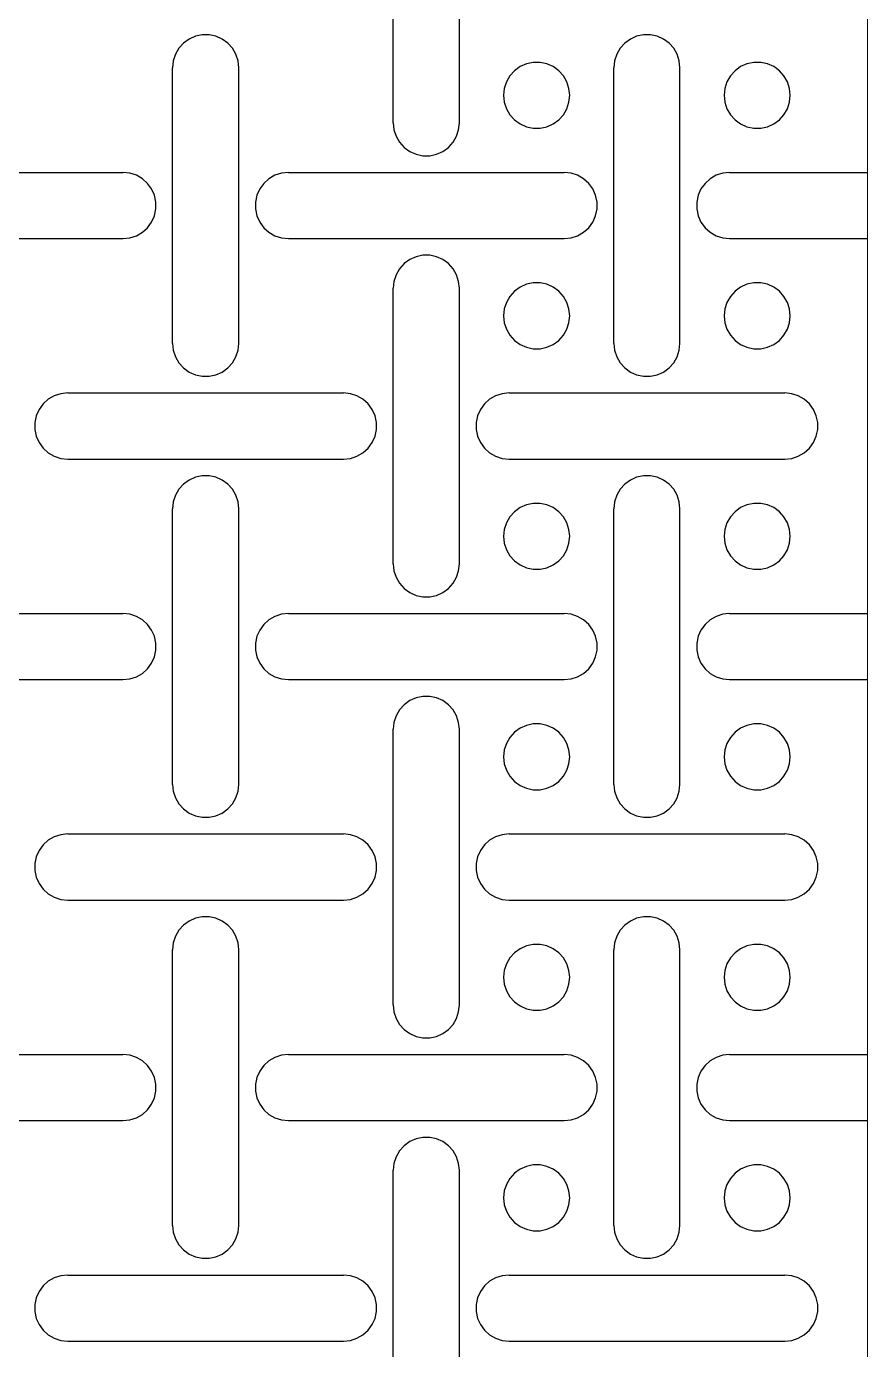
# Model space of a CAD drawing. Header units: metres. Extents: x 0 to 140, y -20 to 220.
# Drawn here: x 101.9 to 140, y 38.1 to 98.1 of the extents above; entities that cross this region are included whole.
import ezdxf

# ---------------------------------------------------------------- set-up
doc = ezdxf.new("R2010")
doc.units = ezdxf.units.M

msp = doc.modelspace()

# ---------------------------------------------------------------- linework, layer by layer
at = {"lineweight": 0}
msp.add_line((140, -20), (140, 220), dxfattribs=at)
for p, q in [((118.5, 93.75), (118.5, 106.25)), ((121.5, 93.75), (121.5, 106.25)), ((108.996, 97.365), (108.786, 97.132)), ((109.25, 97.549), (108.996, 97.365)), ((109.536, 97.677), (109.25, 97.549)), ((109.843, 97.742), (109.536, 97.677)), ((110.157, 97.742), (109.843, 97.742)), ((110.464, 97.677), (110.157, 97.742)), ((110.75, 97.549), (110.464, 97.677)), ((111.004, 97.365), (110.75, 97.549)), ((111.214, 97.132), (111.004, 97.365)), ((128.996, 97.365), (128.786, 97.132)), ((129.25, 97.549), (128.996, 97.365)), ((129.536, 97.677), (129.25, 97.549)), ((129.843, 97.742), (129.536, 97.677)), ((130.157, 97.742), (129.843, 97.742)), ((130.464, 97.677), (130.157, 97.742)), ((130.75, 97.549), (130.464, 97.677)), ((131.004, 97.365), (130.75, 97.549)), ((131.214, 97.132), (131.004, 97.365)), ((108.63, 96.86), (108.533, 96.562)), ((108.786, 97.132), (108.63, 96.86)), ((111.37, 96.86), (111.214, 97.132)), ((111.467, 96.562), (111.37, 96.86)), ((128.63, 96.86), (128.533, 96.562)), ((128.786, 97.132), (128.63, 96.86)), ((131.37, 96.86), (131.214, 97.132)), ((131.467, 96.562), (131.37, 96.86)), ((108.533, 96.562), (108.5, 96.25)), ((108.5, 83.75), (108.5, 96.25)), ((111.5, 96.25), (111.467, 96.562)), ((111.5, 83.75), (111.5, 96.25)), ((123.996, 96.115), (123.786, 95.882)), ((124.25, 96.299), (123.996, 96.115)), ((124.536, 96.427), (124.25, 96.299)), ((124.843, 96.492), (124.536, 96.427)), ((125.157, 96.492), (124.843, 96.492)), ((125.464, 96.427), (125.157, 96.492)), ((125.75, 96.299), (125.464, 96.427)), ((126.004, 96.115), (125.75, 96.299)), ((126.214, 95.882), (126.004, 96.115)), ((128.533, 96.562), (128.5, 96.25)), ((128.5, 83.75), (128.5, 96.25)), ((131.5, 96.25), (131.467, 96.562)), ((131.5, 83.75), (131.5, 96.25)), ((133.996, 96.115), (133.786, 95.882)), ((134.25, 96.299), (133.996, 96.115)), ((134.536, 96.427), (134.25, 96.299)), ((134.843, 96.492), (134.536, 96.427)), ((135.157, 96.492), (134.843, 96.492)), ((135.464, 96.427), (135.157, 96.492)), ((135.75, 96.299), (135.464, 96.427)), ((136.004, 96.115), (135.75, 96.299)), ((136.214, 95.882), (136.004, 96.115)), ((123.63, 95.61), (123.533, 95.312)), ((123.786, 95.882), (123.63, 95.61)), ((126.37, 95.61), (126.214, 95.882)), ((126.467, 95.312), (126.37, 95.61)), ((133.63, 95.61), (133.533, 95.312)), ((133.786, 95.882), (133.63, 95.61)), ((136.37, 95.61), (136.214, 95.882)), ((136.467, 95.312), (136.37, 95.61)), ((123.533, 95.312), (123.5, 95)), ((123.5, 95), (123.533, 94.688)), ((126.5, 95), (126.467, 95.312)), ((126.467, 94.688), (126.5, 95)), ((133.533, 95.312), (133.5, 95)), ((133.5, 95), (133.533, 94.688)), ((136.5, 95), (136.467, 95.312)), ((136.467, 94.688), (136.5, 95)), ((123.533, 94.688), (123.63, 94.39)), ((123.63, 94.39), (123.786, 94.118)), ((126.214, 94.118), (126.37, 94.39)), ((126.37, 94.39), (126.467, 94.688)), ((133.533, 94.688), (133.63, 94.39)), ((133.63, 94.39), (133.786, 94.118)), ((136.214, 94.118), (136.37, 94.39)), ((136.37, 94.39), (136.467, 94.688)), ((118.5, 93.75), (118.533, 93.438)), ((121.467, 93.438), (121.5, 93.75)), ((123.786, 94.118), (123.996, 93.885)), ((123.996, 93.885), (124.25, 93.701)), ((124.25, 93.701), (124.536, 93.573)), ((125.464, 93.573), (125.75, 93.701)), ((125.75, 93.701), (126.004, 93.885)), ((126.004, 93.885), (126.214, 94.118)), ((133.786, 94.118), (133.996, 93.885)), ((133.996, 93.885), (134.25, 93.701)), ((134.25, 93.701), (134.536, 93.573)), ((135.464, 93.573), (135.75, 93.701)), ((135.75, 93.701), (136.004, 93.885)), ((136.004, 93.885), (136.214, 94.118)), ((118.533, 93.438), (118.63, 93.14)), ((118.63, 93.14), (118.786, 92.868)), ((121.214, 92.868), (121.37, 93.14)), ((121.37, 93.14), (121.467, 93.438)), ((124.536, 93.573), (124.843, 93.508)), ((124.843, 93.508), (125.157, 93.508)), ((125.157, 93.508), (125.464, 93.573)), ((134.536, 93.573), (134.843, 93.508)), ((134.843, 93.508), (135.157, 93.508)), ((135.157, 93.508), (135.464, 93.573)), ((118.786, 92.868), (118.996, 92.635)), ((118.996, 92.635), (119.25, 92.451)), ((119.25, 92.451), (119.536, 92.323)), ((120.464, 92.323), (120.75, 92.451)), ((120.75, 92.451), (121.004, 92.635)), ((121.004, 92.635), (121.214, 92.868)), ((119.536, 92.323), (119.843, 92.258)), ((119.843, 92.258), (120.157, 92.258)), ((120.157, 92.258), (120.464, 92.323)), ((93.75, 91.5), (106.25, 91.5)), ((106.562, 91.467), (106.25, 91.5)), ((106.86, 91.37), (106.562, 91.467)), ((107.132, 91.214), (106.86, 91.37)), ((107.365, 91.004), (107.132, 91.214)), ((112.868, 91.214), (112.635, 91.004)), ((113.14, 91.37), (112.868, 91.214)), ((113.438, 91.467), (113.14, 91.37)), ((113.75, 91.5), (113.438, 91.467)), ((113.75, 91.5), (126.25, 91.5)), ((126.562, 91.467), (126.25, 91.5)), ((126.86, 91.37), (126.562, 91.467)), ((127.132, 91.214), (126.86, 91.37)), ((127.365, 91.004), (127.132, 91.214)), ((132.868, 91.214), (132.635, 91.004)), ((133.14, 91.37), (132.868, 91.214)), ((133.438, 91.467), (133.14, 91.37)), ((133.75, 91.5), (133.438, 91.467)), ((133.75, 91.5), (140, 91.5)), ((107.549, 90.75), (107.365, 91.004)), ((107.677, 90.464), (107.549, 90.75)), ((112.451, 90.75), (112.323, 90.464)), ((112.635, 91.004), (112.451, 90.75)), ((127.549, 90.75), (127.365, 91.004)), ((127.677, 90.464), (127.549, 90.75)), ((132.451, 90.75), (132.323, 90.464)), ((132.635, 91.004), (132.451, 90.75)), ((107.742, 90.157), (107.677, 90.464)), ((107.742, 89.843), (107.742, 90.157)), ((112.323, 90.464), (112.258, 90.157)), ((112.258, 90.157), (112.258, 89.843)), ((127.742, 90.157), (127.677, 90.464)), ((127.742, 89.843), (127.742, 90.157)), ((132.323, 90.464), (132.258, 90.157)), ((132.258, 90.157), (132.258, 89.843)), ((107.549, 89.25), (107.677, 89.536)), ((107.677, 89.536), (107.742, 89.843)), ((112.258, 89.843), (112.323, 89.536)), ((112.323, 89.536), (112.451, 89.25)), ((127.549, 89.25), (127.677, 89.536)), ((127.677, 89.536), (127.742, 89.843)), ((132.258, 89.843), (132.323, 89.536)), ((132.323, 89.536), (132.451, 89.25)), ((107.132, 88.786), (107.365, 88.996)), ((107.365, 88.996), (107.549, 89.25)), ((112.451, 89.25), (112.635, 88.996)), ((112.635, 88.996), (112.868, 88.786)), ((127.132, 88.786), (127.365, 88.996)), ((127.365, 88.996), (127.549, 89.25)), ((132.451, 89.25), (132.635, 88.996)), ((132.635, 88.996), (132.868, 88.786)), ((93.75, 88.5), (106.25, 88.5)), ((106.25, 88.5), (106.562, 88.533)), ((106.562, 88.533), (106.86, 88.63)), ((106.86, 88.63), (107.132, 88.786)), ((112.868, 88.786), (113.14, 88.63)), ((113.14, 88.63), (113.438, 88.533)), ((113.438, 88.533), (113.75, 88.5)), ((113.75, 88.5), (126.25, 88.5)), ((126.25, 88.5), (126.562, 88.533)), ((126.562, 88.533), (126.86, 88.63)), ((126.86, 88.63), (127.132, 88.786)), ((132.868, 88.786), (133.14, 88.63)), ((133.14, 88.63), (133.438, 88.533)), ((133.438, 88.533), (133.75, 88.5)), ((133.75, 88.5), (140, 88.5)), ((119.536, 87.677), (119.25, 87.549)), ((119.843, 87.742), (119.536, 87.677)), ((120.157, 87.742), (119.843, 87.742)), ((120.464, 87.677), (120.157, 87.742)), ((120.75, 87.549), (120.464, 87.677)), ((118.786, 87.132), (118.63, 86.86)), ((118.996, 87.365), (118.786, 87.132)), ((119.25, 87.549), (118.996, 87.365)), ((121.004, 87.365), (120.75, 87.549)), ((121.214, 87.132), (121.004, 87.365)), ((121.37, 86.86), (121.214, 87.132)), ((118.533, 86.562), (118.5, 86.25)), ((118.63, 86.86), (118.533, 86.562)), ((121.467, 86.562), (121.37, 86.86)), ((121.5, 86.25), (121.467, 86.562)), ((124.536, 86.427), (124.25, 86.299)), ((124.843, 86.492), (124.536, 86.427)), ((125.157, 86.492), (124.843, 86.492)), ((125.464, 86.427), (125.157, 86.492)), ((125.75, 86.299), (125.464, 86.427)), ((134.536, 86.427), (134.25, 86.299)), ((134.843, 86.492), (134.536, 86.427)), ((135.157, 86.492), (134.843, 86.492)), ((135.464, 86.427), (135.157, 86.492)), ((135.75, 86.299), (135.464, 86.427)), ((118.5, 73.75), (118.5, 86.25)), ((121.5, 73.75), (121.5, 86.25)), ((123.786, 85.882), (123.63, 85.61)), ((123.996, 86.115), (123.786, 85.882)), ((124.25, 86.299), (123.996, 86.115)), ((126.004, 86.115), (125.75, 86.299)), ((126.214, 85.882), (126.004, 86.115)), ((126.37, 85.61), (126.214, 85.882)), ((133.786, 85.882), (133.63, 85.61)), ((133.996, 86.115), (133.786, 85.882)), ((134.25, 86.299), (133.996, 86.115)), ((136.004, 86.115), (135.75, 86.299)), ((136.214, 85.882), (136.004, 86.115)), ((136.37, 85.61), (136.214, 85.882)), ((123.533, 85.312), (123.5, 85)), ((123.63, 85.61), (123.533, 85.312)), ((126.467, 85.312), (126.37, 85.61)), ((126.5, 85), (126.467, 85.312)), ((133.533, 85.312), (133.5, 85)), ((133.63, 85.61), (133.533, 85.312)), ((136.467, 85.312), (136.37, 85.61)), ((136.5, 85), (136.467, 85.312)), ((123.5, 85), (123.533, 84.688)), ((123.533, 84.688), (123.63, 84.39)), ((126.37, 84.39), (126.467, 84.688)), ((126.467, 84.688), (126.5, 85)), ((133.5, 85), (133.533, 84.688)), ((133.533, 84.688), (133.63, 84.39)), ((136.37, 84.39), (136.467, 84.688)), ((136.467, 84.688), (136.5, 85)), ((123.63, 84.39), (123.786, 84.118)), ((123.786, 84.118), (123.996, 83.885)), ((126.004, 83.885), (126.214, 84.118)), ((126.214, 84.118), (126.37, 84.39)), ((133.63, 84.39), (133.786, 84.118)), ((133.786, 84.118), (133.996, 83.885)), ((136.004, 83.885), (136.214, 84.118)), ((136.214, 84.118), (136.37, 84.39)), ((108.5, 83.75), (108.533, 83.438)), ((108.533, 83.438), (108.63, 83.14)), ((111.37, 83.14), (111.467, 83.438)), ((111.467, 83.438), (111.5, 83.75)), ((123.996, 83.885), (124.25, 83.701)), ((124.25, 83.701), (124.536, 83.573)), ((124.536, 83.573), (124.843, 83.508)), ((124.843, 83.508), (125.157, 83.508)), ((125.157, 83.508), (125.464, 83.573)), ((125.464, 83.573), (125.75, 83.701)), ((125.75, 83.701), (126.004, 83.885)), ((128.5, 83.75), (128.533, 83.438)), ((128.533, 83.438), (128.63, 83.14)), ((131.37, 83.14), (131.467, 83.438)), ((131.467, 83.438), (131.5, 83.75)), ((133.996, 83.885), (134.25, 83.701)), ((134.25, 83.701), (134.536, 83.573)), ((134.536, 83.573), (134.843, 83.508)), ((134.843, 83.508), (135.157, 83.508)), ((135.157, 83.508), (135.464, 83.573)), ((135.464, 83.573), (135.75, 83.701)), ((135.75, 83.701), (136.004, 83.885)), ((108.63, 83.14), (108.786, 82.868)), ((108.786, 82.868), (108.996, 82.635)), ((111.004, 82.635), (111.214, 82.868)), ((111.214, 82.868), (111.37, 83.14)), ((128.63, 83.14), (128.786, 82.868)), ((128.786, 82.868), (128.996, 82.635)), ((131.004, 82.635), (131.214, 82.868)), ((131.214, 82.868), (131.37, 83.14)), ((108.996, 82.635), (109.25, 82.451)), ((109.25, 82.451), (109.536, 82.323)), ((109.536, 82.323), (109.843, 82.258)), ((109.843, 82.258), (110.157, 82.258)), ((110.157, 82.258), (110.464, 82.323)), ((110.464, 82.323), (110.75, 82.451)), ((110.75, 82.451), (111.004, 82.635)), ((128.996, 82.635), (129.25, 82.451)), ((129.25, 82.451), (129.536, 82.323)), ((129.536, 82.323), (129.843, 82.258)), ((129.843, 82.258), (130.157, 82.258)), ((130.157, 82.258), (130.464, 82.323)), ((130.464, 82.323), (130.75, 82.451)), ((130.75, 82.451), (131.004, 82.635)), ((102.635, 81.004), (102.451, 80.75)), ((102.868, 81.214), (102.635, 81.004)), ((103.14, 81.37), (102.868, 81.214)), ((103.438, 81.467), (103.14, 81.37)), ((103.75, 81.5), (103.438, 81.467)), ((103.75, 81.5), (116.25, 81.5)), ((116.562, 81.467), (116.25, 81.5)), ((116.86, 81.37), (116.562, 81.467)), ((117.132, 81.214), (116.86, 81.37)), ((117.365, 81.004), (117.132, 81.214)), ((117.549, 80.75), (117.365, 81.004)), ((122.635, 81.004), (122.451, 80.75)), ((122.868, 81.214), (122.635, 81.004)), ((123.14, 81.37), (122.868, 81.214)), ((123.438, 81.467), (123.14, 81.37)), ((123.75, 81.5), (123.438, 81.467)), ((123.75, 81.5), (136.25, 81.5)), ((136.562, 81.467), (136.25, 81.5)), ((136.86, 81.37), (136.562, 81.467)), ((137.132, 81.214), (136.86, 81.37)), ((137.365, 81.004), (137.132, 81.214)), ((137.549, 80.75), (137.365, 81.004)), ((102.323, 80.464), (102.258, 80.157)), ((102.451, 80.75), (102.323, 80.464)), ((117.677, 80.464), (117.549, 80.75)), ((117.742, 80.157), (117.677, 80.464)), ((122.323, 80.464), (122.258, 80.157)), ((122.451, 80.75), (122.323, 80.464)), ((137.677, 80.464), (137.549, 80.75)), ((137.742, 80.157), (137.677, 80.464)), ((102.258, 80.157), (102.258, 79.843)), ((102.258, 79.843), (102.323, 79.536)), ((117.677, 79.536), (117.742, 79.843)), ((117.742, 79.843), (117.742, 80.157)), ((122.258, 80.157), (122.258, 79.843)), ((122.258, 79.843), (122.323, 79.536)), ((137.677, 79.536), (137.742, 79.843)), ((137.742, 79.843), (137.742, 80.157)), ((102.323, 79.536), (102.451, 79.25)), ((102.451, 79.25), (102.635, 78.996)), ((117.365, 78.996), (117.549, 79.25)), ((117.549, 79.25), (117.677, 79.536)), ((122.323, 79.536), (122.451, 79.25)), ((122.451, 79.25), (122.635, 78.996)), ((137.365, 78.996), (137.549, 79.25)), ((137.549, 79.25), (137.677, 79.536)), ((102.635, 78.996), (102.868, 78.786)), ((102.868, 78.786), (103.14, 78.63)), ((103.14, 78.63), (103.438, 78.533)), ((116.562, 78.533), (116.86, 78.63)), ((116.86, 78.63), (117.132, 78.786)), ((117.132, 78.786), (117.365, 78.996)), ((122.635, 78.996), (122.868, 78.786)), ((122.868, 78.786), (123.14, 78.63)), ((123.14, 78.63), (123.438, 78.533)), ((136.562, 78.533), (136.86, 78.63)), ((136.86, 78.63), (137.132, 78.786)), ((137.132, 78.786), (137.365, 78.996)), ((103.438, 78.533), (103.75, 78.5)), ((103.75, 78.5), (116.25, 78.5)), ((116.25, 78.5), (116.562, 78.533)), ((123.438, 78.533), (123.75, 78.5)), ((123.75, 78.5), (136.25, 78.5)), ((136.25, 78.5), (136.562, 78.533)), ((109.25, 77.549), (108.996, 77.365)), ((109.536, 77.677), (109.25, 77.549)), ((109.843, 77.742), (109.536, 77.677)), ((110.157, 77.742), (109.843, 77.742)), ((110.464, 77.677), (110.157, 77.742)), ((110.75, 77.549), (110.464, 77.677)), ((111.004, 77.365), (110.75, 77.549)), ((129.25, 77.549), (128.996, 77.365)), ((129.536, 77.677), (129.25, 77.549)), ((129.843, 77.742), (129.536, 77.677)), ((130.157, 77.742), (129.843, 77.742)), ((130.464, 77.677), (130.157, 77.742)), ((130.75, 77.549), (130.464, 77.677)), ((131.004, 77.365), (130.75, 77.549)), ((108.63, 76.86), (108.533, 76.562)), ((108.786, 77.132), (108.63, 76.86)), ((108.996, 77.365), (108.786, 77.132)), ((111.214, 77.132), (111.004, 77.365)), ((111.37, 76.86), (111.214, 77.132)), ((111.467, 76.562), (111.37, 76.86)), ((128.63, 76.86), (128.533, 76.562)), ((128.786, 77.132), (128.63, 76.86)), ((128.996, 77.365), (128.786, 77.132)), ((131.214, 77.132), (131.004, 77.365)), ((131.37, 76.86), (131.214, 77.132)), ((131.467, 76.562), (131.37, 76.86)), ((108.533, 76.562), (108.5, 76.25)), ((108.5, 63.75), (108.5, 76.25)), ((111.5, 76.25), (111.467, 76.562)), ((111.5, 63.75), (111.5, 76.25)), ((124.25, 76.299), (123.996, 76.115)), ((124.536, 76.427), (124.25, 76.299)), ((124.843, 76.492), (124.536, 76.427)), ((125.157, 76.492), (124.843, 76.492)), ((125.464, 76.427), (125.157, 76.492)), ((125.75, 76.299), (125.464, 76.427)), ((126.004, 76.115), (125.75, 76.299)), ((128.533, 76.562), (128.5, 76.25)), ((128.5, 63.75), (128.5, 76.25)), ((131.5, 76.25), (131.467, 76.562)), ((131.5, 63.75), (131.5, 76.25)), ((134.25, 76.299), (133.996, 76.115)), ((134.536, 76.427), (134.25, 76.299)), ((134.843, 76.492), (134.536, 76.427)), ((135.157, 76.492), (134.843, 76.492)), ((135.464, 76.427), (135.157, 76.492)), ((135.75, 76.299), (135.464, 76.427)), ((136.004, 76.115), (135.75, 76.299)), ((123.63, 75.61), (123.533, 75.312)), ((123.786, 75.882), (123.63, 75.61)), ((123.996, 76.115), (123.786, 75.882)), ((126.214, 75.882), (126.004, 76.115)), ((126.37, 75.61), (126.214, 75.882)), ((126.467, 75.312), (126.37, 75.61)), ((133.63, 75.61), (133.533, 75.312)), ((133.786, 75.882), (133.63, 75.61)), ((133.996, 76.115), (133.786, 75.882)), ((136.214, 75.882), (136.004, 76.115)), ((136.37, 75.61), (136.214, 75.882)), ((136.467, 75.312), (136.37, 75.61)), ((123.533, 75.312), (123.5, 75)), ((123.5, 75), (123.533, 74.688)), ((126.5, 75), (126.467, 75.312)), ((126.467, 74.688), (126.5, 75)), ((133.533, 75.312), (133.5, 75)), ((133.5, 75), (133.533, 74.688)), ((136.5, 75), (136.467, 75.312)), ((136.467, 74.688), (136.5, 75)), ((123.533, 74.688), (123.63, 74.39)), ((126.37, 74.39), (126.467, 74.688)), ((133.533, 74.688), (133.63, 74.39)), ((136.37, 74.39), (136.467, 74.688)), ((123.63, 74.39), (123.786, 74.118)), ((123.786, 74.118), (123.996, 73.885)), ((123.996, 73.885), (124.25, 73.701)), ((125.75, 73.701), (126.004, 73.885)), ((126.004, 73.885), (126.214, 74.118)), ((126.214, 74.118), (126.37, 74.39)), ((133.63, 74.39), (133.786, 74.118)), ((133.786, 74.118), (133.996, 73.885)), ((133.996, 73.885), (134.25, 73.701)), ((135.75, 73.701), (136.004, 73.885)), ((136.004, 73.885), (136.214, 74.118)), ((136.214, 74.118), (136.37, 74.39)), ((118.5, 73.75), (118.533, 73.438)), ((118.533, 73.438), (118.63, 73.14)), ((121.37, 73.14), (121.467, 73.438)), ((121.467, 73.438), (121.5, 73.75)), ((124.25, 73.701), (124.536, 73.573)), ((124.536, 73.573), (124.843, 73.508)), ((124.843, 73.508), (125.157, 73.508)), ((125.157, 73.508), (125.464, 73.573)), ((125.464, 73.573), (125.75, 73.701)), ((134.25, 73.701), (134.536, 73.573)), ((134.536, 73.573), (134.843, 73.508)), ((134.843, 73.508), (135.157, 73.508)), ((135.157, 73.508), (135.464, 73.573)), ((135.464, 73.573), (135.75, 73.701)), ((118.63, 73.14), (118.786, 72.868)), ((118.786, 72.868), (118.996, 72.635)), ((118.996, 72.635), (119.25, 72.451)), ((120.75, 72.451), (121.004, 72.635)), ((121.004, 72.635), (121.214, 72.868)), ((121.214, 72.868), (121.37, 73.14)), ((119.25, 72.451), (119.536, 72.323)), ((119.536, 72.323), (119.843, 72.258)), ((119.843, 72.258), (120.157, 72.258)), ((120.157, 72.258), (120.464, 72.323)), ((120.464, 72.323), (120.75, 72.451)), ((93.75, 71.5), (106.25, 71.5)), ((106.562, 71.467), (106.25, 71.5)), ((106.86, 71.37), (106.562, 71.467)), ((113.438, 71.467), (113.14, 71.37)), ((113.75, 71.5), (113.438, 71.467)), ((113.75, 71.5), (126.25, 71.5)), ((126.562, 71.467), (126.25, 71.5)), ((126.86, 71.37), (126.562, 71.467)), ((133.438, 71.467), (133.14, 71.37)), ((133.75, 71.5), (133.438, 71.467)), ((133.75, 71.5), (140, 71.5)), ((107.132, 71.214), (106.86, 71.37)), ((107.365, 71.004), (107.132, 71.214)), ((107.549, 70.75), (107.365, 71.004)), ((112.635, 71.004), (112.451, 70.75)), ((112.868, 71.214), (112.635, 71.004)), ((113.14, 71.37), (112.868, 71.214)), ((127.132, 71.214), (126.86, 71.37)), ((127.365, 71.004), (127.132, 71.214)), ((127.549, 70.75), (127.365, 71.004)), ((132.635, 71.004), (132.451, 70.75)), ((132.868, 71.214), (132.635, 71.004)), ((133.14, 71.37), (132.868, 71.214)), ((107.677, 70.464), (107.549, 70.75)), ((107.742, 70.157), (107.677, 70.464)), ((112.323, 70.464), (112.258, 70.157)), ((112.451, 70.75), (112.323, 70.464)), ((127.677, 70.464), (127.549, 70.75)), ((127.742, 70.157), (127.677, 70.464)), ((132.323, 70.464), (132.258, 70.157)), ((132.451, 70.75), (132.323, 70.464)), ((107.677, 69.536), (107.742, 69.843)), ((107.742, 69.843), (107.742, 70.157)), ((112.258, 70.157), (112.258, 69.843)), ((112.258, 69.843), (112.323, 69.536)), ((127.677, 69.536), (127.742, 69.843)), ((127.742, 69.843), (127.742, 70.157)), ((132.258, 70.157), (132.258, 69.843)), ((132.258, 69.843), (132.323, 69.536)), ((107.365, 68.996), (107.549, 69.25)), ((107.549, 69.25), (107.677, 69.536)), ((112.323, 69.536), (112.451, 69.25)), ((112.451, 69.25), (112.635, 68.996)), ((127.365, 68.996), (127.549, 69.25)), ((127.549, 69.25), (127.677, 69.536)), ((132.323, 69.536), (132.451, 69.25)), ((132.451, 69.25), (132.635, 68.996)), ((93.75, 68.5), (106.25, 68.5)), ((106.25, 68.5), (106.562, 68.533)), ((106.562, 68.533), (106.86, 68.63)), ((106.86, 68.63), (107.132, 68.786)), ((107.132, 68.786), (107.365, 68.996)), ((112.635, 68.996), (112.868, 68.786)), ((112.868, 68.786), (113.14, 68.63)), ((113.14, 68.63), (113.438, 68.533)), ((113.438, 68.533), (113.75, 68.5)), ((113.75, 68.5), (126.25, 68.5)), ((126.25, 68.5), (126.562, 68.533)), ((126.562, 68.533), (126.86, 68.63)), ((126.86, 68.63), (127.132, 68.786)), ((127.132, 68.786), (127.365, 68.996)), ((132.635, 68.996), (132.868, 68.786)), ((132.868, 68.786), (133.14, 68.63)), ((133.14, 68.63), (133.438, 68.533)), ((133.438, 68.533), (133.75, 68.5)), ((133.75, 68.5), (140, 68.5)), ((118.996, 67.365), (118.786, 67.132)), ((119.25, 67.549), (118.996, 67.365)), ((119.536, 67.677), (119.25, 67.549)), ((119.843, 67.742), (119.536, 67.677)), ((120.157, 67.742), (119.843, 67.742)), ((120.464, 67.677), (120.157, 67.742)), ((120.75, 67.549), (120.464, 67.677)), ((121.004, 67.365), (120.75, 67.549)), ((121.214, 67.132), (121.004, 67.365)), ((118.63, 66.86), (118.533, 66.562)), ((118.786, 67.132), (118.63, 66.86)), ((121.37, 66.86), (121.214, 67.132)), ((121.467, 66.562), (121.37, 66.86)), ((118.533, 66.562), (118.5, 66.25)), ((118.5, 53.75), (118.5, 66.25)), ((121.5, 66.25), (121.467, 66.562)), ((121.5, 53.75), (121.5, 66.25)), ((123.996, 66.115), (123.786, 65.882)), ((124.25, 66.299), (123.996, 66.115)), ((124.536, 66.427), (124.25, 66.299)), ((124.843, 66.492), (124.536, 66.427)), ((125.157, 66.492), (124.843, 66.492)), ((125.464, 66.427), (125.157, 66.492)), ((125.75, 66.299), (125.464, 66.427)), ((126.004, 66.115), (125.75, 66.299)), ((126.214, 65.882), (126.004, 66.115)), ((133.996, 66.115), (133.786, 65.882)), ((134.25, 66.299), (133.996, 66.115)), ((134.536, 66.427), (134.25, 66.299)), ((134.843, 66.492), (134.536, 66.427)), ((135.157, 66.492), (134.843, 66.492)), ((135.464, 66.427), (135.157, 66.492)), ((135.75, 66.299), (135.464, 66.427)), ((136.004, 66.115), (135.75, 66.299)), ((136.214, 65.882), (136.004, 66.115)), ((123.63, 65.61), (123.533, 65.312)), ((123.786, 65.882), (123.63, 65.61)), ((126.37, 65.61), (126.214, 65.882)), ((126.467, 65.312), (126.37, 65.61)), ((133.63, 65.61), (133.533, 65.312)), ((133.786, 65.882), (133.63, 65.61)), ((136.37, 65.61), (136.214, 65.882)), ((136.467, 65.312), (136.37, 65.61)), ((123.533, 65.312), (123.5, 65)), ((123.5, 65), (123.533, 64.688)), ((126.5, 65), (126.467, 65.312)), ((126.467, 64.688), (126.5, 65)), ((133.533, 65.312), (133.5, 65)), ((133.5, 65), (133.533, 64.688)), ((136.5, 65), (136.467, 65.312)), ((136.467, 64.688), (136.5, 65)), ((123.533, 64.688), (123.63, 64.39)), ((123.63, 64.39), (123.786, 64.118)), ((126.214, 64.118), (126.37, 64.39)), ((126.37, 64.39), (126.467, 64.688)), ((133.533, 64.688), (133.63, 64.39)), ((133.63, 64.39), (133.786, 64.118)), ((136.214, 64.118), (136.37, 64.39)), ((136.37, 64.39), (136.467, 64.688)), ((108.5, 63.75), (108.533, 63.438)), ((111.467, 63.438), (111.5, 63.75)), ((123.786, 64.118), (123.996, 63.885)), ((123.996, 63.885), (124.25, 63.701)), ((124.25, 63.701), (124.536, 63.573)), ((125.464, 63.573), (125.75, 63.701)), ((125.75, 63.701), (126.004, 63.885)), ((126.004, 63.885), (126.214, 64.118)), ((128.5, 63.75), (128.533, 63.438)), ((131.467, 63.438), (131.5, 63.75)), ((133.786, 64.118), (133.996, 63.885)), ((133.996, 63.885), (134.25, 63.701)), ((134.25, 63.701), (134.536, 63.573)), ((135.464, 63.573), (135.75, 63.701)), ((135.75, 63.701), (136.004, 63.885)), ((136.004, 63.885), (136.214, 64.118)), ((108.533, 63.438), (108.63, 63.14)), ((108.63, 63.14), (108.786, 62.868)), ((111.214, 62.868), (111.37, 63.14)), ((111.37, 63.14), (111.467, 63.438)), ((124.536, 63.573), (124.843, 63.508)), ((124.843, 63.508), (125.157, 63.508)), ((125.157, 63.508), (125.464, 63.573)), ((128.533, 63.438), (128.63, 63.14)), ((128.63, 63.14), (128.786, 62.868)), ((131.214, 62.868), (131.37, 63.14)), ((131.37, 63.14), (131.467, 63.438)), ((134.536, 63.573), (134.843, 63.508)), ((134.843, 63.508), (135.157, 63.508)), ((135.157, 63.508), (135.464, 63.573)), ((108.786, 62.868), (108.996, 62.635)), ((108.996, 62.635), (109.25, 62.451)), ((109.25, 62.451), (109.536, 62.323)), ((110.464, 62.323), (110.75, 62.451)), ((110.75, 62.451), (111.004, 62.635)), ((111.004, 62.635), (111.214, 62.868)), ((128.786, 62.868), (128.996, 62.635)), ((128.996, 62.635), (129.25, 62.451)), ((129.25, 62.451), (129.536, 62.323)), ((130.464, 62.323), (130.75, 62.451)), ((130.75, 62.451), (131.004, 62.635)), ((131.004, 62.635), (131.214, 62.868)), ((109.536, 62.323), (109.843, 62.258)), ((109.843, 62.258), (110.157, 62.258)), ((110.157, 62.258), (110.464, 62.323)), ((129.536, 62.323), (129.843, 62.258)), ((129.843, 62.258), (130.157, 62.258)), ((130.157, 62.258), (130.464, 62.323)), ((102.868, 61.214), (102.635, 61.004)), ((103.14, 61.37), (102.868, 61.214)), ((103.438, 61.467), (103.14, 61.37)), ((103.75, 61.5), (103.438, 61.467)), ((103.75, 61.5), (116.25, 61.5)), ((116.562, 61.467), (116.25, 61.5)), ((116.86, 61.37), (116.562, 61.467)), ((117.132, 61.214), (116.86, 61.37)), ((117.365, 61.004), (117.132, 61.214)), ((122.868, 61.214), (122.635, 61.004)), ((123.14, 61.37), (122.868, 61.214)), ((123.438, 61.467), (123.14, 61.37)), ((123.75, 61.5), (123.438, 61.467)), ((123.75, 61.5), (136.25, 61.5)), ((136.562, 61.467), (136.25, 61.5)), ((136.86, 61.37), (136.562, 61.467)), ((137.132, 61.214), (136.86, 61.37)), ((137.365, 61.004), (137.132, 61.214)), ((102.451, 60.75), (102.323, 60.464)), ((102.635, 61.004), (102.451, 60.75)), ((117.549, 60.75), (117.365, 61.004)), ((117.677, 60.464), (117.549, 60.75)), ((122.451, 60.75), (122.323, 60.464)), ((122.635, 61.004), (122.451, 60.75)), ((137.549, 60.75), (137.365, 61.004)), ((137.677, 60.464), (137.549, 60.75)), ((102.323, 60.464), (102.258, 60.157)), ((102.258, 60.157), (102.258, 59.843)), ((117.742, 60.157), (117.677, 60.464)), ((117.742, 59.843), (117.742, 60.157)), ((122.323, 60.464), (122.258, 60.157)), ((122.258, 60.157), (122.258, 59.843)), ((137.742, 60.157), (137.677, 60.464)), ((137.742, 59.843), (137.742, 60.157)), ((102.258, 59.843), (102.323, 59.536)), ((102.323, 59.536), (102.451, 59.25)), ((117.549, 59.25), (117.677, 59.536)), ((117.677, 59.536), (117.742, 59.843)), ((122.258, 59.843), (122.323, 59.536)), ((122.323, 59.536), (122.451, 59.25)), ((137.549, 59.25), (137.677, 59.536)), ((137.677, 59.536), (137.742, 59.843)), ((102.451, 59.25), (102.635, 58.996)), ((102.635, 58.996), (102.868, 58.786)), ((117.132, 58.786), (117.365, 58.996)), ((117.365, 58.996), (117.549, 59.25)), ((122.451, 59.25), (122.635, 58.996)), ((122.635, 58.996), (122.868, 58.786)), ((137.132, 58.786), (137.365, 58.996)), ((137.365, 58.996), (137.549, 59.25)), ((102.868, 58.786), (103.14, 58.63)), ((103.14, 58.63), (103.438, 58.533)), ((103.438, 58.533), (103.75, 58.5)), ((103.75, 58.5), (116.25, 58.5)), ((116.25, 58.5), (116.562, 58.533)), ((116.562, 58.533), (116.86, 58.63)), ((116.86, 58.63), (117.132, 58.786)), ((122.868, 58.786), (123.14, 58.63)), ((123.14, 58.63), (123.438, 58.533)), ((123.438, 58.533), (123.75, 58.5)), ((123.75, 58.5), (136.25, 58.5)), ((136.25, 58.5), (136.562, 58.533)), ((136.562, 58.533), (136.86, 58.63)), ((136.86, 58.63), (137.132, 58.786)), ((109.536, 57.677), (109.25, 57.549)), ((109.843, 57.742), (109.536, 57.677)), ((110.157, 57.742), (109.843, 57.742)), ((110.464, 57.677), (110.157, 57.742)), ((110.75, 57.549), (110.464, 57.677)), ((129.536, 57.677), (129.25, 57.549)), ((129.843, 57.742), (129.536, 57.677)), ((130.157, 57.742), (129.843, 57.742)), ((130.464, 57.677), (130.157, 57.742)), ((130.75, 57.549), (130.464, 57.677)), ((108.786, 57.132), (108.63, 56.86)), ((108.996, 57.365), (108.786, 57.132)), ((109.25, 57.549), (108.996, 57.365)), ((111.004, 57.365), (110.75, 57.549)), ((111.214, 57.132), (111.004, 57.365)), ((111.37, 56.86), (111.214, 57.132)), ((128.786, 57.132), (128.63, 56.86)), ((128.996, 57.365), (128.786, 57.132)), ((129.25, 57.549), (128.996, 57.365)), ((131.004, 57.365), (130.75, 57.549)), ((131.214, 57.132), (131.004, 57.365)), ((131.37, 56.86), (131.214, 57.132)), ((108.533, 56.562), (108.5, 56.25)), ((108.63, 56.86), (108.533, 56.562)), ((111.467, 56.562), (111.37, 56.86)), ((111.5, 56.25), (111.467, 56.562)), ((124.536, 56.427), (124.25, 56.299)), ((124.843, 56.492), (124.536, 56.427)), ((125.157, 56.492), (124.843, 56.492)), ((125.464, 56.427), (125.157, 56.492)), ((125.75, 56.299), (125.464, 56.427)), ((128.533, 56.562), (128.5, 56.25)), ((128.63, 56.86), (128.533, 56.562)), ((131.467, 56.562), (131.37, 56.86)), ((131.5, 56.25), (131.467, 56.562)), ((134.536, 56.427), (134.25, 56.299)), ((134.843, 56.492), (134.536, 56.427)), ((135.157, 56.492), (134.843, 56.492)), ((135.464, 56.427), (135.157, 56.492)), ((135.75, 56.299), (135.464, 56.427)), ((108.5, 43.75), (108.5, 56.25)), ((111.5, 43.75), (111.5, 56.25)), ((123.786, 55.882), (123.63, 55.61)), ((123.996, 56.115), (123.786, 55.882)), ((124.25, 56.299), (123.996, 56.115)), ((126.004, 56.115), (125.75, 56.299)), ((126.214, 55.882), (126.004, 56.115)), ((126.37, 55.61), (126.214, 55.882)), ((128.5, 43.75), (128.5, 56.25)), ((131.5, 43.75), (131.5, 56.25)), ((133.786, 55.882), (133.63, 55.61)), ((133.996, 56.115), (133.786, 55.882)), ((134.25, 56.299), (133.996, 56.115)), ((136.004, 56.115), (135.75, 56.299)), ((136.214, 55.882), (136.004, 56.115)), ((136.37, 55.61), (136.214, 55.882)), ((123.533, 55.312), (123.5, 55)), ((123.63, 55.61), (123.533, 55.312)), ((126.467, 55.312), (126.37, 55.61)), ((126.5, 55), (126.467, 55.312)), ((133.533, 55.312), (133.5, 55)), ((133.63, 55.61), (133.533, 55.312)), ((136.467, 55.312), (136.37, 55.61)), ((136.5, 55), (136.467, 55.312)), ((123.5, 55), (123.533, 54.688)), ((123.533, 54.688), (123.63, 54.39)), ((126.37, 54.39), (126.467, 54.688)), ((126.467, 54.688), (126.5, 55)), ((133.5, 55), (133.533, 54.688)), ((133.533, 54.688), (133.63, 54.39)), ((136.37, 54.39), (136.467, 54.688)), ((136.467, 54.688), (136.5, 55)), ((123.63, 54.39), (123.786, 54.118)), ((123.786, 54.118), (123.996, 53.885)), ((126.004, 53.885), (126.214, 54.118)), ((126.214, 54.118), (126.37, 54.39)), ((133.63, 54.39), (133.786, 54.118)), ((133.786, 54.118), (133.996, 53.885)), ((136.004, 53.885), (136.214, 54.118)), ((136.214, 54.118), (136.37, 54.39)), ((118.5, 53.75), (118.533, 53.438)), ((118.533, 53.438), (118.63, 53.14)), ((121.37, 53.14), (121.467, 53.438)), ((121.467, 53.438), (121.5, 53.75)), ((123.996, 53.885), (124.25, 53.701)), ((124.25, 53.701), (124.536, 53.573)), ((124.536, 53.573), (124.843, 53.508)), ((124.843, 53.508), (125.157, 53.508)), ((125.157, 53.508), (125.464, 53.573)), ((125.464, 53.573), (125.75, 53.701)), ((125.75, 53.701), (126.004, 53.885)), ((133.996, 53.885), (134.25, 53.701)), ((134.25, 53.701), (134.536, 53.573)), ((134.536, 53.573), (134.843, 53.508)), ((134.843, 53.508), (135.157, 53.508)), ((135.157, 53.508), (135.464, 53.573)), ((135.464, 53.573), (135.75, 53.701)), ((135.75, 53.701), (136.004, 53.885)), ((118.63, 53.14), (118.786, 52.868)), ((118.786, 52.868), (118.996, 52.635)), ((121.004, 52.635), (121.214, 52.868)), ((121.214, 52.868), (121.37, 53.14)), ((118.996, 52.635), (119.25, 52.451)), ((119.25, 52.451), (119.536, 52.323)), ((119.536, 52.323), (119.843, 52.258)), ((119.843, 52.258), (120.157, 52.258)), ((120.157, 52.258), (120.464, 52.323)), ((120.464, 52.323), (120.75, 52.451)), ((120.75, 52.451), (121.004, 52.635)), ((93.75, 51.5), (106.25, 51.5)), ((106.562, 51.467), (106.25, 51.5)), ((106.86, 51.37), (106.562, 51.467)), ((107.132, 51.214), (106.86, 51.37)), ((107.365, 51.004), (107.132, 51.214)), ((107.549, 50.75), (107.365, 51.004)), ((112.635, 51.004), (112.451, 50.75)), ((112.868, 51.214), (112.635, 51.004)), ((113.14, 51.37), (112.868, 51.214)), ((113.438, 51.467), (113.14, 51.37)), ((113.75, 51.5), (113.438, 51.467)), ((113.75, 51.5), (126.25, 51.5)), ((126.562, 51.467), (126.25, 51.5)), ((126.86, 51.37), (126.562, 51.467)), ((127.132, 51.214), (126.86, 51.37)), ((127.365, 51.004), (127.132, 51.214)), ((127.549, 50.75), (127.365, 51.004)), ((132.635, 51.004), (132.451, 50.75)), ((132.868, 51.214), (132.635, 51.004)), ((133.14, 51.37), (132.868, 51.214)), ((133.438, 51.467), (133.14, 51.37)), ((133.75, 51.5), (133.438, 51.467)), ((133.75, 51.5), (140, 51.5)), ((107.677, 50.464), (107.549, 50.75)), ((107.742, 50.157), (107.677, 50.464)), ((112.323, 50.464), (112.258, 50.157)), ((112.451, 50.75), (112.323, 50.464)), ((127.677, 50.464), (127.549, 50.75)), ((127.742, 50.157), (127.677, 50.464)), ((132.323, 50.464), (132.258, 50.157)), ((132.451, 50.75), (132.323, 50.464)), ((107.677, 49.536), (107.742, 49.843)), ((107.742, 49.843), (107.742, 50.157)), ((112.258, 50.157), (112.258, 49.843)), ((112.258, 49.843), (112.323, 49.536)), ((127.677, 49.536), (127.742, 49.843)), ((127.742, 49.843), (127.742, 50.157)), ((132.258, 50.157), (132.258, 49.843)), ((132.258, 49.843), (132.323, 49.536)), ((107.365, 48.996), (107.549, 49.25)), ((107.549, 49.25), (107.677, 49.536)), ((112.323, 49.536), (112.451, 49.25)), ((112.451, 49.25), (112.635, 48.996)), ((127.365, 48.996), (127.549, 49.25)), ((127.549, 49.25), (127.677, 49.536)), ((132.323, 49.536), (132.451, 49.25)), ((132.451, 49.25), (132.635, 48.996)), ((106.562, 48.533), (106.86, 48.63)), ((106.86, 48.63), (107.132, 48.786)), ((107.132, 48.786), (107.365, 48.996)), ((112.635, 48.996), (112.868, 48.786)), ((112.868, 48.786), (113.14, 48.63)), ((113.14, 48.63), (113.438, 48.533)), ((126.562, 48.533), (126.86, 48.63)), ((126.86, 48.63), (127.132, 48.786)), ((127.132, 48.786), (127.365, 48.996)), ((132.635, 48.996), (132.868, 48.786)), ((132.868, 48.786), (133.14, 48.63)), ((133.14, 48.63), (133.438, 48.533)), ((93.75, 48.5), (106.25, 48.5)), ((106.25, 48.5), (106.562, 48.533)), ((113.438, 48.533), (113.75, 48.5)), ((113.75, 48.5), (126.25, 48.5)), ((126.25, 48.5), (126.562, 48.533)), ((133.438, 48.533), (133.75, 48.5)), ((133.75, 48.5), (140, 48.5)), ((119.25, 47.549), (118.996, 47.365)), ((119.536, 47.677), (119.25, 47.549)), ((119.843, 47.742), (119.536, 47.677)), ((120.157, 47.742), (119.843, 47.742)), ((120.464, 47.677), (120.157, 47.742)), ((120.75, 47.549), (120.464, 47.677)), ((121.004, 47.365), (120.75, 47.549)), ((118.63, 46.86), (118.533, 46.562)), ((118.786, 47.132), (118.63, 46.86)), ((118.996, 47.365), (118.786, 47.132)), ((121.214, 47.132), (121.004, 47.365)), ((121.37, 46.86), (121.214, 47.132)), ((121.467, 46.562), (121.37, 46.86)), ((118.533, 46.562), (118.5, 46.25)), ((118.5, 33.75), (118.5, 46.25)), ((121.5, 46.25), (121.467, 46.562)), ((121.5, 33.75), (121.5, 46.25)), ((124.25, 46.299), (123.996, 46.115)), ((124.536, 46.427), (124.25, 46.299)), ((124.843, 46.492), (124.536, 46.427)), ((125.157, 46.492), (124.843, 46.492)), ((125.464, 46.427), (125.157, 46.492)), ((125.75, 46.299), (125.464, 46.427)), ((126.004, 46.115), (125.75, 46.299)), ((134.25, 46.299), (133.996, 46.115)), ((134.536, 46.427), (134.25, 46.299)), ((134.843, 46.492), (134.536, 46.427)), ((135.157, 46.492), (134.843, 46.492)), ((135.464, 46.427), (135.157, 46.492)), ((135.75, 46.299), (135.464, 46.427)), ((136.004, 46.115), (135.75, 46.299)), ((123.63, 45.61), (123.533, 45.312)), ((123.786, 45.882), (123.63, 45.61)), ((123.996, 46.115), (123.786, 45.882)), ((126.214, 45.882), (126.004, 46.115)), ((126.37, 45.61), (126.214, 45.882)), ((126.467, 45.312), (126.37, 45.61)), ((133.63, 45.61), (133.533, 45.312)), ((133.786, 45.882), (133.63, 45.61)), ((133.996, 46.115), (133.786, 45.882)), ((136.214, 45.882), (136.004, 46.115)), ((136.37, 45.61), (136.214, 45.882)), ((136.467, 45.312), (136.37, 45.61)), ((123.533, 45.312), (123.5, 45)), ((123.5, 45), (123.533, 44.688)), ((126.5, 45), (126.467, 45.312)), ((126.467, 44.688), (126.5, 45)), ((133.533, 45.312), (133.5, 45)), ((133.5, 45), (133.533, 44.688)), ((136.5, 45), (136.467, 45.312)), ((136.467, 44.688), (136.5, 45)), ((123.533, 44.688), (123.63, 44.39)), ((126.37, 44.39), (126.467, 44.688)), ((133.533, 44.688), (133.63, 44.39)), ((136.37, 44.39), (136.467, 44.688)), ((123.63, 44.39), (123.786, 44.118)), ((123.786, 44.118), (123.996, 43.885)), ((123.996, 43.885), (124.25, 43.701)), ((125.75, 43.701), (126.004, 43.885)), ((126.004, 43.885), (126.214, 44.118)), ((126.214, 44.118), (126.37, 44.39)), ((133.63, 44.39), (133.786, 44.118)), ((133.786, 44.118), (133.996, 43.885)), ((133.996, 43.885), (134.25, 43.701)), ((135.75, 43.701), (136.004, 43.885)), ((136.004, 43.885), (136.214, 44.118)), ((136.214, 44.118), (136.37, 44.39)), ((108.5, 43.75), (108.533, 43.438)), ((108.533, 43.438), (108.63, 43.14)), ((111.37, 43.14), (111.467, 43.438)), ((111.467, 43.438), (111.5, 43.75)), ((124.25, 43.701), (124.536, 43.573)), ((124.536, 43.573), (124.843, 43.508)), ((124.843, 43.508), (125.157, 43.508)), ((125.157, 43.508), (125.464, 43.573)), ((125.464, 43.573), (125.75, 43.701)), ((128.5, 43.75), (128.533, 43.438)), ((128.533, 43.438), (128.63, 43.14)), ((131.37, 43.14), (131.467, 43.438)), ((131.467, 43.438), (131.5, 43.75)), ((134.25, 43.701), (134.536, 43.573)), ((134.536, 43.573), (134.843, 43.508)), ((134.843, 43.508), (135.157, 43.508)), ((135.157, 43.508), (135.464, 43.573)), ((135.464, 43.573), (135.75, 43.701)), ((108.63, 43.14), (108.786, 42.868)), ((108.786, 42.868), (108.996, 42.635)), ((108.996, 42.635), (109.25, 42.451)), ((110.75, 42.451), (111.004, 42.635)), ((111.004, 42.635), (111.214, 42.868)), ((111.214, 42.868), (111.37, 43.14)), ((128.63, 43.14), (128.786, 42.868)), ((128.786, 42.868), (128.996, 42.635)), ((128.996, 42.635), (129.25, 42.451)), ((130.75, 42.451), (131.004, 42.635)), ((131.004, 42.635), (131.214, 42.868)), ((131.214, 42.868), (131.37, 43.14)), ((109.25, 42.451), (109.536, 42.323)), ((109.536, 42.323), (109.843, 42.258)), ((109.843, 42.258), (110.157, 42.258)), ((110.157, 42.258), (110.464, 42.323)), ((110.464, 42.323), (110.75, 42.451)), ((129.25, 42.451), (129.536, 42.323)), ((129.536, 42.323), (129.843, 42.258)), ((129.843, 42.258), (130.157, 42.258)), ((130.157, 42.258), (130.464, 42.323)), ((130.464, 42.323), (130.75, 42.451)), ((103.438, 41.467), (103.14, 41.37)), ((103.75, 41.5), (103.438, 41.467)), ((103.75, 41.5), (116.25, 41.5)), ((116.562, 41.467), (116.25, 41.5)), ((116.86, 41.37), (116.562, 41.467)), ((123.438, 41.467), (123.14, 41.37)), ((123.75, 41.5), (123.438, 41.467)), ((123.75, 41.5), (136.25, 41.5)), ((136.562, 41.467), (136.25, 41.5)), ((136.86, 41.37), (136.562, 41.467)), ((102.635, 41.004), (102.451, 40.75)), ((102.868, 41.214), (102.635, 41.004)), ((103.14, 41.37), (102.868, 41.214)), ((117.132, 41.214), (116.86, 41.37)), ((117.365, 41.004), (117.132, 41.214)), ((117.549, 40.75), (117.365, 41.004)), ((122.635, 41.004), (122.451, 40.75)), ((122.868, 41.214), (122.635, 41.004)), ((123.14, 41.37), (122.868, 41.214)), ((137.132, 41.214), (136.86, 41.37)), ((137.365, 41.004), (137.132, 41.214)), ((137.549, 40.75), (137.365, 41.004)), ((102.323, 40.464), (102.258, 40.157)), ((102.451, 40.75), (102.323, 40.464)), ((117.677, 40.464), (117.549, 40.75)), ((117.742, 40.157), (117.677, 40.464)), ((122.323, 40.464), (122.258, 40.157)), ((122.451, 40.75), (122.323, 40.464)), ((137.677, 40.464), (137.549, 40.75)), ((137.742, 40.157), (137.677, 40.464)), ((102.258, 40.157), (102.258, 39.843)), ((102.258, 39.843), (102.323, 39.536)), ((117.677, 39.536), (117.742, 39.843)), ((117.742, 39.843), (117.742, 40.157)), ((122.258, 40.157), (122.258, 39.843)), ((122.258, 39.843), (122.323, 39.536)), ((137.677, 39.536), (137.742, 39.843)), ((137.742, 39.843), (137.742, 40.157)), ((102.323, 39.536), (102.451, 39.25)), ((102.451, 39.25), (102.635, 38.996)), ((117.365, 38.996), (117.549, 39.25)), ((117.549, 39.25), (117.677, 39.536)), ((122.323, 39.536), (122.451, 39.25)), ((122.451, 39.25), (122.635, 38.996)), ((137.365, 38.996), (137.549, 39.25)), ((137.549, 39.25), (137.677, 39.536)), ((102.635, 38.996), (102.868, 38.786)), ((102.868, 38.786), (103.14, 38.63)), ((103.14, 38.63), (103.438, 38.533)), ((103.438, 38.533), (103.75, 38.5)), ((103.75, 38.5), (116.25, 38.5)), ((116.25, 38.5), (116.562, 38.533)), ((116.562, 38.533), (116.86, 38.63)), ((116.86, 38.63), (117.132, 38.786)), ((117.132, 38.786), (117.365, 38.996)), ((122.635, 38.996), (122.868, 38.786)), ((122.868, 38.786), (123.14, 38.63)), ((123.14, 38.63), (123.438, 38.533)), ((123.438, 38.533), (123.75, 38.5)), ((123.75, 38.5), (136.25, 38.5)), ((136.25, 38.5), (136.562, 38.533)), ((136.562, 38.533), (136.86, 38.63)), ((136.86, 38.63), (137.132, 38.786)), ((137.132, 38.786), (137.365, 38.996))]:
    msp.add_line(p, q)

doc.saveas('drawing.dxf')
